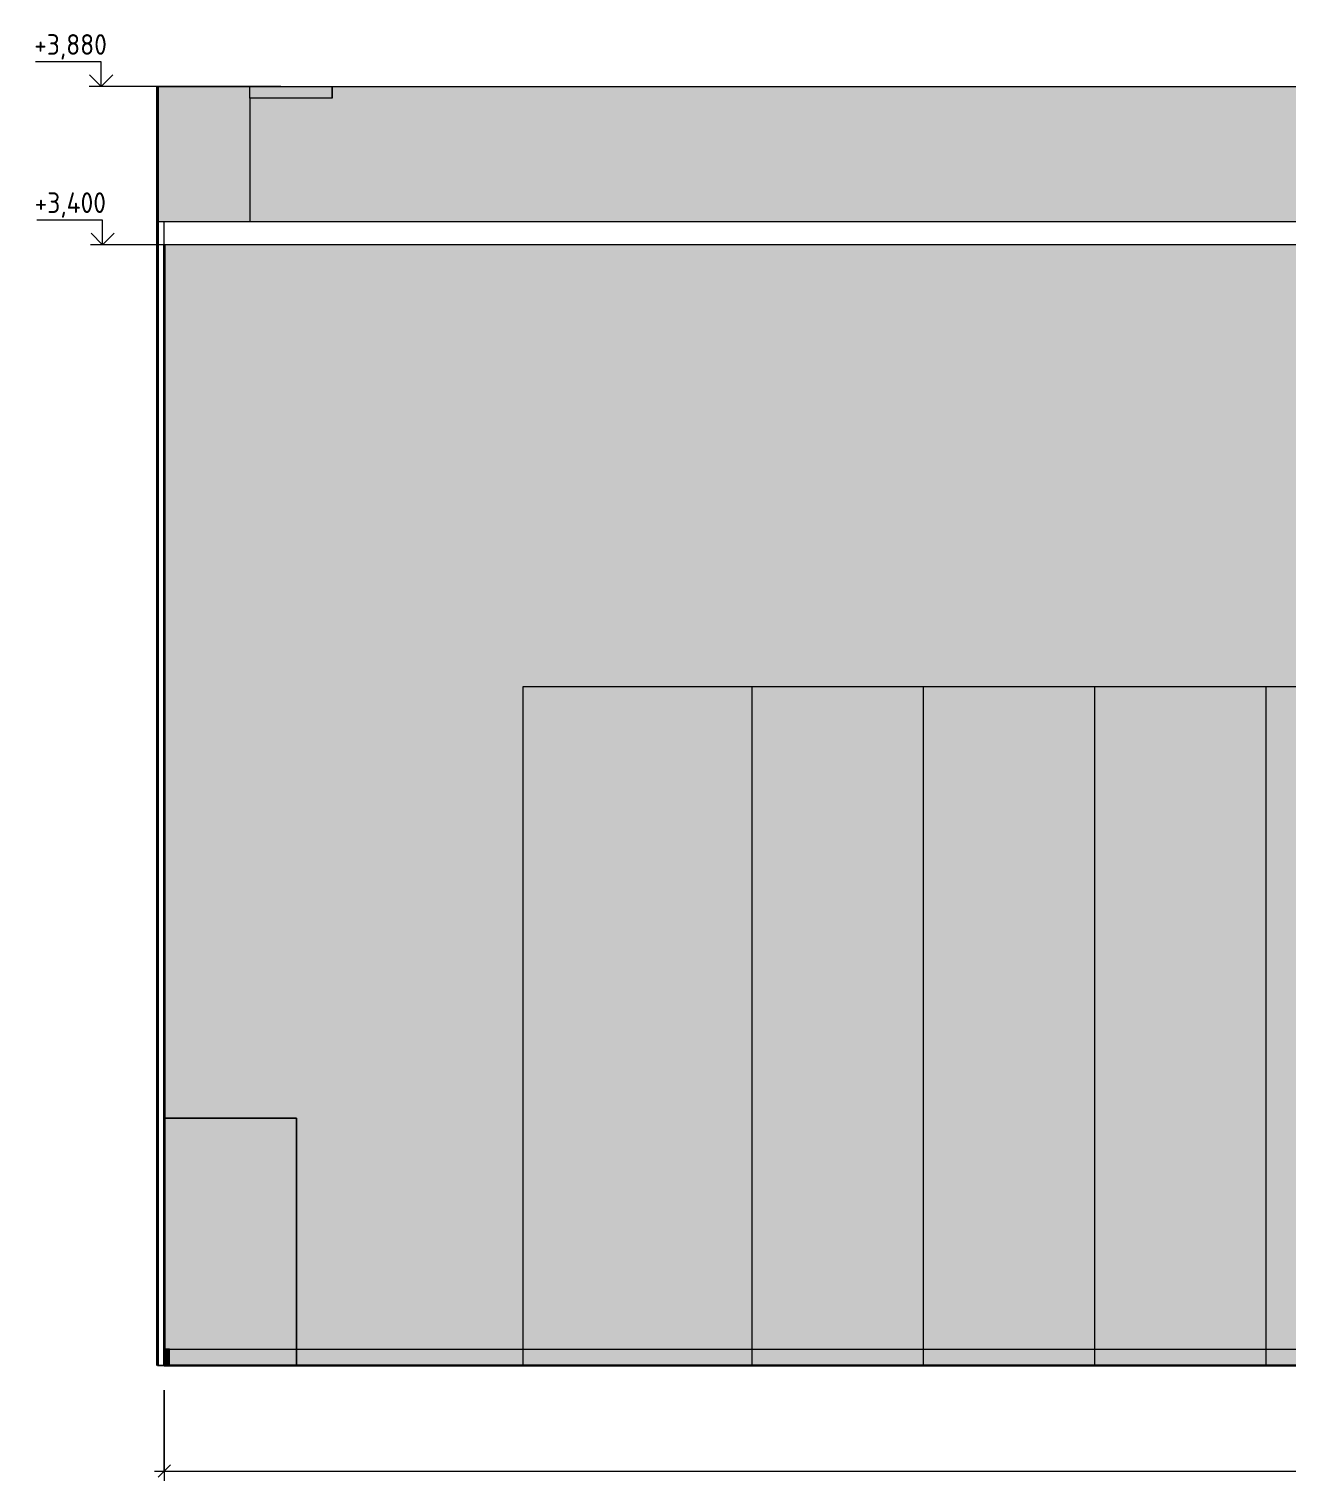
# Model space of a CAD drawing. Header units: millimetres. Extents: x 855 to 56329, y -2396 to 17803.
# Drawn here: x 38832 to 42652, y -350 to 4055 of the extents above; entities that cross this region are included whole.
import ezdxf

# ---------------------------------------------------------------- set-up
doc = ezdxf.new("R2010")
doc.units = ezdxf.units.MM
for name, color, linetype, lineweight in [('A-ANNO-DIMS', 7, 'Continuous', 9), ('A-ANNO-DIMS-25', 7, 'Continuous', 9), ('A-CLNG', 7, 'Continuous', 9), ('A-FLOR', 7, 'Continuous', 9), ('A-GENM', 7, 'Continuous', 9), ('A-WALL-PATT', 7, 'Continuous', 9), ('G-ANNO-DIMS', 7, 'Continuous', 9), ('G-ANNO-DIMS-1', 7, 'Continuous', 20), ('I-WALL', 7, 'Continuous', 9), ('S-COLS', 7, 'Continuous', 9)]:
    doc.layers.add(name, color=color, linetype=linetype, lineweight=lineweight)
for name, color, linetype, lineweight, true_color in [('A-FLOR-FNSH-1', 7, 'Continuous', 30, 0x3c3c3c), ('A-WALL-4', 7, 'Continuous', 40, 0x3c3c3c), ('A-WALL-FNSH-3', 7, 'Continuous', 30, 0x3c3c3c), ('I-FURN-11', 7, 'Continuous', 9, 0x949494), ('I-FURN-4', 7, 'Continuous', 9, 0xc0c0c0), ('I-FURN-6', 7, 'Continuous', 9, 0xacacac), ('I-FURN-9', 7, 'Continuous', 9, 0x9e9e9e), ('I-WALL-1', 7, 'Continuous', 9, 0x787878)]:
    doc.layers.add(name, color=color, linetype=linetype, lineweight=lineweight, true_color=true_color)
doc.layers.add('I-FURN-5', color=7, linetype='Continuous', lineweight=9, true_color=0x7f7f7f, transparency=0.7)
doc.styles.add('ISOCPEUR_2', font='isocpeur.ttf', dxfattribs={"width": 0.9, "height": 62.5})
doc.dimstyles.new('ISO-2_5_0_9К_БОЛЬШОЙ_1', dxfattribs={"dimscale": 304.8, "dimtxt": 62.248823, "dimasz": 0.123031, "dimexe": 0.098425, "dimexo": 0.246063, "dimgap": 0, "dimtad": 1, "dimdec": 0, "dimrnd": 10, "dimzin": 0, "dimdsep": 46, "dimtxsty": 'ISOCPEUR_2', "dimblk1": 'OBLIQUE', "dimblk2": 'OBLIQUE', "dimsah": 1, "dimcen": 0.09, "dimdle": 0.098425, "dimazin": 0, "dimtfac": 1, "dimtdec": 4, "dimtix": 1, "dimtmove": 0, "dimatfit": 3, "dimfxl": 1, "dimtvp": 1, "dimtolj": 1, "dimtzin": 0, "dimarcsym": 2})

# ---------------------------------------------------------------- blocks, each defined once
blk = doc.blocks.new('BSC_Колонна _Прямоугольная - 500х500-23286270-Развертка 1_11-3')
at = {"layer": 'S-COLS'}
h = blk.add_hatch(color=256, dxfattribs=at)
h.paths.add_polyline_path([(-7660, -0.1), (-7660, 0), (-7680, -0.1)])
h.paths.add_polyline_path([(-7400, 3470), (-7400, 3880), (-7680, 3880), (-7680, 3470), (-7660, 3470)])
blk.add_line((-7400, 3845), (-7400, 3470), dxfattribs=at)
blk = doc.blocks.new('GM_Отверстие прямоугольное _в плите_ - Отверстие-21981336-Развертка 1_11-3')
at = {"layer": 'A-GENM'}
blk.add_hatch(color=256, dxfattribs=at).paths.add_polyline_path([(-7150, 3845), (-7150, 3880), (-7400, 3880), (-7400, 3845)])
for p, q in [((-7400, 3845), (-7400, 3880)), ((-7400, 3845), (-7400, 3880)), ((-7150, 3880), (-7150, 3845)), ((-7150, 3845), (-7150, 3880)), ((-7150, 3845), (-7400, 3845)), ((-7150, 3845), (-7400, 3845))]:
    blk.add_line(p, q, dxfattribs=at)
blk = doc.blocks.new('Плинтус - Плинтус темный _ст_школа_-32860227-Развертка 1_11-3')
at = {"layer": 'A-GENM'}
h = blk.add_hatch(color=256, dxfattribs=at)
h.paths.add_polyline_path([(-6571, 0), (-6571, 50), (-7259, 50), (-7259, 0), (-6736.6, 0)])
h.paths.add_polyline_path([(-482.2, 0), (-482.2, 50), (-501, 50), (-501, 0)])
for p, q in [((-7644, 50), (-7259, 50)), ((-7259, 50), (-6571, 50)), ((-6571, 50), (-1616, 50)), ((-1616, 50), (-1266, 50)), ((-1266, 50), (-501, 50)), ((-501, 50), (-482.2, 50)), ((-7259, 0), (-7644, 0)), ((-7208.5, 0), (-7259, 0)), ((-6571, 0), (-6736.6, 0)), ((-501, 0), (-6571, 0)), ((-482.2, 0), (-501, 0))]:
    blk.add_line(p, q, dxfattribs=at)
blk = doc.blocks.new('Плинтус - Плинтус темный _ст_школа_-33254875-Развертка 1_11-3')
at = {"layer": 'A-GENM'}
for p, q in [((-7644, 50), (-7659, 50)), ((-7659, 50), (-7659, 0)), ((-7644, 0), (-7644, 50)), ((-7659, 0), (-7644, 0))]:
    blk.add_line(p, q, dxfattribs=at)
blk = doc.blocks.new('шкаф 1_112 - шкаф 1_112-31117176-Развертка 1_11-3')
at = {"layer": 'I-FURN-5'}
for points in [[(-6500.6, 50), (-5876, 50), (-5876, 2060), (-6571, 2060), (-6571, 50)], [(-5792.8, 50), (-5356, 50), (-5356, 2060), (-5876, 2060), (-5876, 50)], [(-5356, 50), (-4836, 50), (-4836, 2060), (-5356, 2060), (-5356, 1940.1)], [(-4836, 50), (-4316, 50), (-4316, 2060), (-4836, 2060), (-4836, 1940.1)], [(-4316, 50), (-3796, 50), (-3796, 2060), (-4316, 2060), (-4316, 1888.1)], [(-3796, 50), (-3276, 50), (-3276, 2060), (-3796, 2060), (-3796, 969.9)], [(-2756, 50), (-2756, 2060), (-3276, 2060), (-3276, 50), (-2961.2, 50)], [(-2489.3, 50), (-2236, 50), (-2236, 2060), (-2756, 2060), (-2756, 50)], [(-2236, 50), (-1716, 50), (-1716, 2060), (-2236, 2060), (-2236, 60.4)], [(-1716, 50), (-1616, 50), (-1616, 870), (-1266, 870), (-1266, 50), (-1196, 50), (-1196, 2060), (-1716, 2060), (-1716, 60.4)], [(-1073.5, 50), (-501, 50), (-501, 2060), (-1196, 2060), (-1196, 50)], [(-1266, 50), (-1266, 870), (-1616, 870), (-1616, 50), (-1545.4, 50)], [(-6571, 0), (-5876, 0), (-5876, 50), (-6571, 50)], [(-5876, 0), (-5356, 0), (-5356, 50), (-5876, 50)], [(-4836, 0), (-4836, 50), (-5356, 50), (-5356, 0)], [(-4316, 0), (-4316, 50), (-4836, 50), (-4836, 0)], [(-4316, 0), (-3796, 0), (-3796, 50), (-4316, 50)], [(-3276, 0), (-3276, 50), (-3796, 50), (-3796, 0)], [(-3276, 0), (-2756, 0), (-2756, 50), (-3276, 50)], [(-2489.3, 0), (-2236, 0), (-2236, 50), (-2756, 50), (-2756, 0)], [(-2236, 0), (-1716, 0), (-1716, 50), (-2236, 50), (-2236, 30)], [(-1663.4, 0), (-1196, 0), (-1196, 50), (-1716, 50), (-1716, 0), (-1692.9, 0)], [(-1196, 0), (-501, 0), (-501, 50), (-1196, 50)]]:
    blk.add_hatch(color=256, dxfattribs=at).paths.add_polyline_path(points)
at = {"layer": 'I-FURN-4'}
for p, q in [((-6571, 2060), (-5876, 2060)), ((-6571, 0), (-6571, 2060)), ((-5876, 2060), (-5356, 2060)), ((-5876, 0), (-5876, 2060)), ((-5876, 0), (-5876, 2060)), ((-5356, 0), (-5356, 2060)), ((-5356, 2060), (-4836, 2060)), ((-5356, 0), (-5356, 2060)), ((-4836, 2060), (-4316, 2060)), ((-4836, 0), (-4836, 2060)), ((-4836, 0), (-4836, 2060)), ((-4316, 0), (-4316, 2060)), ((-4316, 2060), (-3796, 2060)), ((-4316, 0), (-4316, 2060)), ((-3796, 2060), (-3276, 2060)), ((-3796, 0), (-3796, 2060)), ((-3796, 0), (-3796, 2060)), ((-3276, 0), (-3276, 2060)), ((-3276, 2060), (-2756, 2060)), ((-3276, 0), (-3276, 2060)), ((-2756, 2060), (-2236, 2060)), ((-2756, 0), (-2756, 2060)), ((-2756, 0), (-2756, 2060)), ((-2236, 0), (-2236, 2060)), ((-2236, 2060), (-1716, 2060)), ((-2236, 0), (-2236, 2060)), ((-1716, 2060), (-1196, 2060)), ((-1716, 0), (-1716, 2060)), ((-1716, 0), (-1716, 2060)), ((-1196, 0), (-1196, 2060)), ((-1196, 2060), (-501, 2060)), ((-1196, 0), (-1196, 2060)), ((-501, 2060), (-501, 0))]:
    blk.add_line(p, q, dxfattribs=at)
blk = doc.blocks.new('1_113 тумба - 1_113 тумба-31126920-Развертка 1_11-3')
at = {"layer": 'I-FURN-5'}
for points in [[(-7659, 50), (-7259, 50), (-7259, 750), (-7659, 750), (-7659, 484.8)], [(-7644, 0), (-7644, 50), (-7659, 50), (-7659, 0)], [(-7644, 0), (-7259, 0), (-7259, 50), (-7644, 50)]]:
    blk.add_hatch(color=256, dxfattribs=at).paths.add_polyline_path(points)
at = {"layer": 'I-FURN-11'}
for p, q in [((-7659, 50), (-7659, 750)), ((-7659, 50), (-7659, 750)), ((-7644, 0), (-7259, 0)), ((-7259, 0), (-7644, 0))]:
    blk.add_line(p, q, dxfattribs=at)
at = {"layer": 'I-FURN-4'}
for p, q in [((-7659, 750), (-7259, 750)), ((-7659, 0), (-7659, 750)), ((-7259, 0), (-7259, 750)), ((-7259, 0), (-7659, 0)), ((-7259, 0), (-7659, 0))]:
    blk.add_line(p, q, dxfattribs=at)
at = {"layer": 'I-FURN-6'}
for p, q in [((-7659, 750), (-7259, 750)), ((-7659, 0), (-7659, 750)), ((-7259, 750), (-7659, 750)), ((-7659, 0), (-7659, 750)), ((-7259, 0), (-7259, 750)), ((-7259, 750), (-7259, 0)), ((-7259, 0), (-7659, 0)), ((-7659, 0), (-7259, 0))]:
    blk.add_line(p, q, dxfattribs=at)
at = {"layer": 'I-FURN-9'}
for p, q in [((-7259, 750), (-7659, 750)), ((-7659, 750), (-7259, 750)), ((-7259, 750), (-7259, 0)), ((-7259, 0), (-7259, 750))]:
    blk.add_line(p, q, dxfattribs=at)
blk = doc.blocks.new('Высотные отметки - Стрелка_Верх-17668718-Развертка 1_11-3')
at = {"layer": 'G-ANNO-DIMS'}
for p, q in [((-7851.1, 3955), (-8051.1, 3955)), ((-7851.1, 3880), (-7851.1, 3955)), ((-7813.2, 3880), (-7888.2, 3880))]:
    blk.add_line(p, q, dxfattribs=at)
at = {"layer": 'G-ANNO-DIMS-1'}
for q in [(-7886.4, 3915.4), (-7815.7, 3915.4)]:
    blk.add_line((-7851.1, 3880), q, dxfattribs=at)
blk = doc.blocks.new('DIMBLOCK53-Развертка 1_11-3')
at = {"layer": 'A-ANNO-DIMS-25'}
for p, q in [((39241.9, -75), (39241.9, -350.3)), ((39241.9, -320.3), (39241.9, -75.1)), ((46761.9, -75), (46761.9, -350.3)), ((46761.9, -320.3), (46761.9, -75.1)), ((39211.9, -320.3), (46791.9, -320.3))]:
    blk.add_line(p, q, dxfattribs=at)
at = {"layer": 'A-ANNO-DIMS-25', "lineweight": 20}
for p, q in [((39241.9, -320.3), (39260.7, -301.5)), ((46761.9, -320.3), (46780.7, -301.5)), ((39241.9, -320.3), (39223.2, -339)), ((46761.9, -320.3), (46743.2, -339))]:
    blk.add_line(p, q, dxfattribs=at)
at = {"layer": 'A-ANNO-DIMS-25', "color": 0, "insert": (42922.9, -238.6), "char_height": 62.5, "width": 189.619, "attachment_point": 1, "line_spacing_factor": 1.149209, "style": 'ISOCPEUR_2'}
blk.add_mtext('7520', dxfattribs=at)
blk = doc.blocks.new('_Oblique')
at = {"color": 0, "linetype": 'ByBlock', "lineweight": -2}
blk.add_line((-0.5, -0.5), (0.5, 0.5), dxfattribs=at)

msp = doc.modelspace()

# ---------------------------------------------------------------- hatches: boundary and pattern name
at = {"layer": 'A-WALL-PATT'}
h = msp.add_hatch(color=256, dxfattribs=at)
h.paths.add_polyline_path([(46709.7, 0), (46760.9, 0), (46760.9, 804), (46401, 804), (46401, 820), (46760.9, 820), (46760.9, 3400), (39242.9, 3400), (39242.9, 750), (39642.9, 750), (39642.9, 50), (40330.9, 50), (40330.9, 2060), (46400.9, 2060), (46401, 50), (46419.7, 50), (46419.7, 800), (46759.7, 800), (46759.7, 100), (46709.7, 100), (46709.7, 23.2)])
h.paths.add_polyline_path([(46417, 100), (46401, 100), (46401, 770), (46417, 770), (46417, 121)])
h.paths.add_polyline_path([(45705.9, 2159), (45640.9, 2159), (45640.9, 2241), (45722.9, 2241), (45722.9, 2159), (45706.4, 2159)])
h.paths.add_polyline_path([(45691.4, 2197.5), (45692.7, 2197.8), (45693.6, 2198.7), (45693.9, 2200), (45693.6, 2201.2), (45692.7, 2202.2), (45691.4, 2202.5), (45690.2, 2202.2), (45689.3, 2201.2), (45688.9, 2200), (45689.3, 2198.7), (45690.2, 2197.8), (45690.8, 2197.6)])
h.paths.add_polyline_path([(45672.4, 2197.5), (45673.7, 2197.8), (45674.6, 2198.7), (45674.9, 2200), (45674.6, 2201.2), (45673.7, 2202.2), (45672.4, 2202.5), (45671.2, 2202.2), (45670.3, 2201.2), (45669.9, 2200), (45670.3, 2198.7), (45671.2, 2197.8), (45671.8, 2197.6)])
at = {"layer": 'I-WALL'}
msp.add_hatch(color=256, dxfattribs=at).paths.add_polyline_path([(42996.9, 3470), (46501.9, 3470), (46501.9, 3870), (46399.9, 3870), (46399.9, 3880), (39751.9, 3880), (39751.9, 3845), (39501.9, 3845), (39501.9, 3470), (42053, 3470)])
at = {"layer": 'I-WALL-1'}
h = msp.add_hatch(dxfattribs=at)
h.set_pattern_fill('FP_18', color=256, style=0, pattern_type=2)
h.set_pattern_definition([(45, (46901.933, 0), (-14.25598, 14.25598), []), (45, (46916.19, 0), (-14.25598, 14.25598), [25.202, -5.04, 0.8382, -4.202])])
h.paths.add_polyline_path([(39221.9, -0.1), (39221.9, 3880), (39221.5, 3880), (39221.5, -0.1)])

# ---------------------------------------------------------------- linework, layer by layer
at = {"layer": 'A-CLNG'}
msp.add_line((46400.9, 3400), (39242.9, 3400), dxfattribs=at)
at = {"layer": 'A-FLOR'}
for p, q in [((39221.9, 3880), (46772.3, 3880)), ((46772.3, -0.1), (39221.5, -0.1))]:
    msp.add_line(p, q, dxfattribs=at)
at = {"layer": 'A-FLOR-FNSH-1'}
for p, q in [((39241.9, 0), (39241.9, -0.3)), ((46760.9, 0), (39242.9, 0))]:
    msp.add_line(p, q, dxfattribs=at)
at = {"layer": 'A-WALL-4'}
for p, q in [((39221.9, 3880), (39221.5, 3880)), ((39221.9, -0.3), (39221.9, 3880))]:
    msp.add_line(p, q, dxfattribs=at)
at = {"layer": 'A-WALL-FNSH-3'}
for p, q in [((39241.9, 3400), (39241.9, 0)), ((39242.9, 3400), (39241.9, 3400)), ((39242.9, 0), (39242.9, 3400)), ((39241.9, 0), (39242.9, 0))]:
    msp.add_line(p, q, dxfattribs=at)
at = {"layer": 'G-ANNO-DIMS'}
for p, q in [((39595.2, 3880), (39050.8, 3880)), ((39342.5, 3400), (39055, 3400))]:
    msp.add_line(p, q, dxfattribs=at)
at = {"layer": 'I-WALL'}
for p, q in [((39501.9, 3845), (39501.9, 3470)), ((46771.9, 3470), (39221.9, 3470)), ((39241.9, 3400), (39241.9, 3470)), ((39221.9, 0), (39241.9, 0))]:
    msp.add_line(p, q, dxfattribs=at)

# ---------------------------------------------------------------- block references
at = {"layer": 'A-GENM'}
for name in ['GM_Отверстие прямоугольное _в плите_ - Отверстие-21981336-Развертка 1_11-3', 'Плинтус - Плинтус темный _ст_школа_-33254875-Развертка 1_11-3', 'Плинтус - Плинтус темный _ст_школа_-32860227-Развертка 1_11-3']:
    msp.add_blockref(name, (46901.9, 0), dxfattribs=at)
at = {"layer": 'G-ANNO-DIMS'}
for p in [(46901.9, 0), (46906.1, -480)]:
    msp.add_blockref('Высотные отметки - Стрелка_Верх-17668718-Развертка 1_11-3', p, dxfattribs=at)
at = {"layer": 'I-FURN-4'}
msp.add_blockref('шкаф 1_112 - шкаф 1_112-31117176-Развертка 1_11-3', (46901.9, 0), dxfattribs=at)
at = {"layer": 'I-FURN-9'}
msp.add_blockref('1_113 тумба - 1_113 тумба-31126920-Развертка 1_11-3', (46901.9, 0), dxfattribs=at)
at = {"layer": 'S-COLS'}
msp.add_blockref('BSC_Колонна _Прямоугольная - 500х500-23286270-Развертка 1_11-3', (46901.9, 0), dxfattribs=at)

# ---------------------------------------------------------------- dimensions: what is measured, and where the dimension line sits
at = {"layer": 'A-ANNO-DIMS'}
dim = msp.add_linear_dim(base=(46761.9, -320.3), p1=(39241.9, 0), p2=(46761.9, 0), dimstyle='ISO-2_5_0_9К_БОЛЬШОЙ_1', override={"dimpost": '<>', "dimfxl": 7520.000005}, dxfattribs=at)
dim.commit()
dim.dimension.update_dxf_attribs({"geometry": 'DIMBLOCK53-Развертка 1_11-3', "text_midpoint": (43001.9, -289)})

# ---------------------------------------------------------------- next in the draw order: texts
at = {"layer": 'G-ANNO-DIMS', "char_height": 62.5, "attachment_point": 1, "line_spacing_factor": 1.149209, "style": 'ISOCPEUR_2', "bg_fill": 3, "box_fill_scale": 1.25, "bg_fill_color": 256, "bg_fill_true_color": 13158600, "bg_fill_transparency": 0}
for s, insert, width in [('+3,880', (38847.2, 4039.2), 254.705), ('+3,400', (38848.6, 3559.2), 261.428)]:
    msp.add_mtext(s, dxfattribs=dict(at, insert=insert, width=width))

doc.saveas('drawing.dxf')
